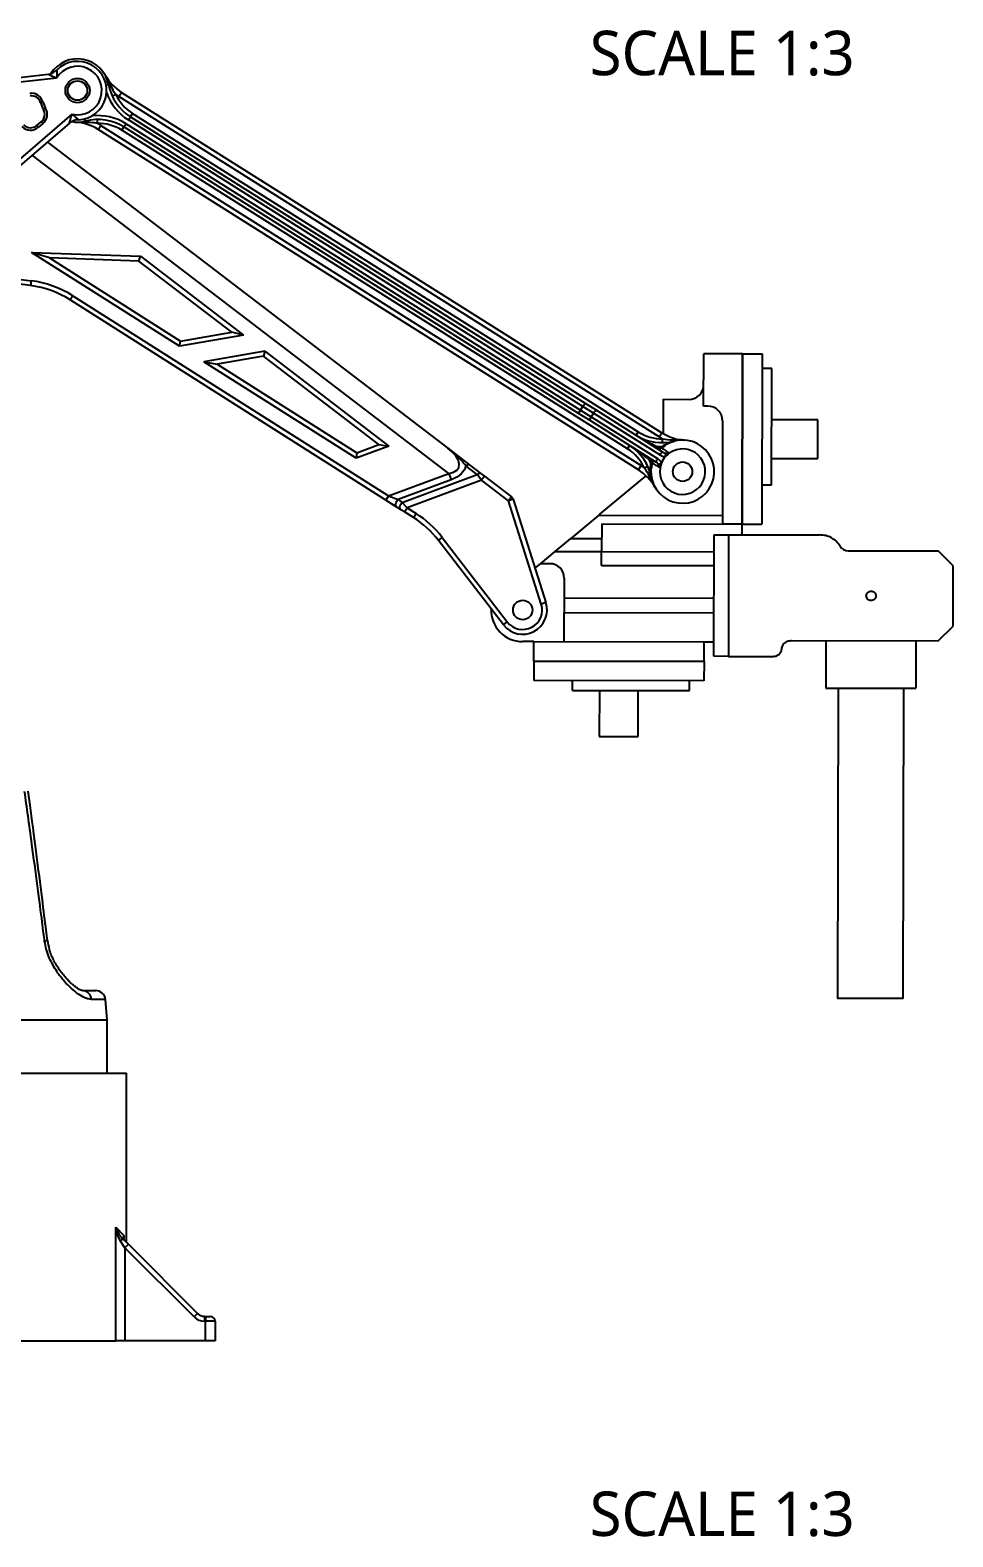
# Model space of a CAD drawing. Extents: x 0.3 to 19.3, y 0 to 10.9.
# Drawn here: x 1.95 to 4.439, y 1.942 to 6.007 of the extents above; entities that cross this region are included whole.
import ezdxf

# ---------------------------------------------------------------- set-up
doc = ezdxf.new("R2010")
doc.units = 0
doc.header["$LTSCALE"] = 0.5
doc.header["$MEASUREMENT"] = 0
for name, color, linetype in [('ANNOTATION_TEXT', 7, 'CONTINUOUS'), ('TANGENT_LINES', 7, 'CONTINUOUS'), ('VISIBLE', 7, 'CONTINUOUS')]:
    doc.layers.add(name, color=color, linetype=linetype)
doc.styles.add('ONSHAPE-STANDARD-VIEW-LABE', font='NotoSans-Regular.ttf', dxfattribs={"height": 0.12})

msp = doc.modelspace()

# ---------------------------------------------------------------- linework, layer by layer
at = {"layer": 'TANGENT_LINES'}
for p, q in [((2.0216, 5.8775), (1.2229, 5.7886)), ((2.1555, 5.8589), (2.1619, 5.8601)), ((1.9844, 5.8139), (1.9782, 5.8119)), ((2.1717, 5.8295), (2.1813, 5.8339)), ((2.19, 5.8279), (2.197, 5.839)), ((3.6473, 4.9097), (2.19, 5.8279)), ((1.7498, 5.5098), (2.064, 5.7801)), ((1.9922, 5.7962), (1.9864, 5.793)), ((2.2153, 5.7647), (2.2209, 5.7736)), ((2.2209, 5.7736), (2.2265, 5.7825)), ((2.2265, 5.7825), (3.5906, 4.923)), ((1.973, 5.7451), (1.9688, 5.7501)), ((1.9849, 5.7553), (1.973, 5.7451)), ((1.9849, 5.7553), (1.9806, 5.7603)), ((2.0999, 5.7617), (2.0982, 5.768)), ((2.1319, 5.7555), (2.1317, 5.766)), ((2.1341, 5.7391), (2.141, 5.7502)), ((2.141, 5.7502), (3.5984, 4.832)), ((2.1978, 5.737), (2.2034, 5.7458)), ((3.5619, 4.8774), (2.1978, 5.737)), ((2.2034, 5.7458), (2.209, 5.7547)), ((2.209, 5.7547), (3.4353, 4.982)), ((3.4416, 4.992), (2.2153, 5.7647)), ((3.0794, 4.8112), (1.9561, 5.67)), ((1.8158, 5.3488), (1.9534, 5.3309)), ((1.9534, 5.3309), (1.9517, 5.3179)), ((2.0656, 5.2903), (2.0586, 5.2793)), ((2.0656, 5.2903), (2.9166, 4.7503)), ((3.4416, 4.992), (3.4472, 5.0009)), ((3.4298, 4.9731), (3.4353, 4.982)), ((3.4353, 4.982), (3.4416, 4.992)), ((3.4353, 4.982), (3.4641, 4.9639)), ((3.4704, 4.9739), (3.4416, 4.992)), ((3.4704, 4.9739), (3.4641, 4.9639)), ((3.4641, 4.9639), (3.6429, 4.8512)), ((3.6492, 4.8612), (3.4704, 4.9739)), ((3.585, 4.9141), (3.5906, 4.923)), ((3.6473, 4.9097), (3.6543, 4.9208)), ((3.5619, 4.8774), (3.5675, 4.8863)), ((3.6398, 4.8842), (3.6377, 4.8809)), ((3.6398, 4.8842), (3.644, 4.8816)), ((3.644, 4.8816), (3.6419, 4.8782)), ((3.6523, 4.882), (3.6547, 4.8792)), ((3.6539, 4.8834), (3.6562, 4.8805)), ((3.6566, 4.8939), (3.6565, 4.9044)), ((3.6202, 4.8531), (3.6181, 4.8498)), ((3.6223, 4.8471), (3.6181, 4.8498)), ((3.6244, 4.8505), (3.6223, 4.8471)), ((3.629, 4.8385), (3.6255, 4.8395)), ((2.9166, 4.7503), (3.0794, 4.8112)), ((2.9543, 4.733), (3.156, 4.8084)), ((3.0794, 4.8112), (3.0859, 4.7938)), ((3.156, 4.8084), (3.1255, 4.8317)), ((3.1679, 4.7931), (3.156, 4.8084)), ((3.1759, 4.8035), (3.1679, 4.7931)), ((3.5914, 4.8209), (3.5984, 4.832)), ((3.6071, 4.826), (3.6166, 4.8304)), ((3.6249, 4.8374), (3.6285, 4.8365)), ((3.0859, 4.7938), (2.9428, 4.7403)), ((3.1679, 4.7931), (2.9674, 4.7181)), ((3.2406, 4.7375), (3.1679, 4.7931)), ((2.9166, 4.7503), (2.9096, 4.7392)), ((2.9166, 4.7503), (2.9428, 4.7403)), ((2.9428, 4.7403), (2.9543, 4.733)), ((2.9543, 4.733), (2.9674, 4.7181)), ((2.9604, 4.707), (2.9674, 4.7181)), ((2.9674, 4.7181), (2.9915, 4.7028)), ((3.2486, 4.7479), (3.2406, 4.7375)), ((3.2531, 4.7415), (3.2406, 4.7375)), ((3.3292, 4.4584), (3.2406, 4.7375)), ((2.9844, 4.6917), (2.9915, 4.7028)), ((3.0517, 4.6303), (3.0621, 4.6383)), ((3.0621, 4.6383), (3.2376, 4.4105)), ((3.8346, 4.6456), (3.834, 4.3175)), ((3.3417, 4.4624), (3.3292, 4.4584)), ((3.2272, 4.4025), (3.2376, 4.4105)), ((1.9894, 3.5494), (1.9971, 3.5504)), ((2.1533, 3.3919), (2.1159, 3.3919)), ((2.1811, 2.471), (2.1811, 2.7776)), ((2.1811, 2.7776), (2.2028, 2.7549)), ((2.206, 2.7219), (2.1945, 2.7392)), ((2.2028, 2.7549), (2.2028, 2.7465)), ((2.2059, 2.7405), (2.2028, 2.7456)), ((2.2153, 2.7312), (2.206, 2.7219)), ((2.3929, 2.535), (2.206, 2.7219)), ((2.206, 2.7219), (2.206, 2.471)), ((2.4022, 2.5443), (2.3929, 2.535)), ((2.4207, 2.5366), (2.4207, 2.5235)), ((2.423, 2.5235), (2.4207, 2.5235)), ((2.423, 2.5366), (2.423, 2.5235)), ((2.423, 2.471), (2.423, 2.5235)), ((2.4492, 2.5235), (2.423, 2.5235))]:
    msp.add_line(p, q, dxfattribs=at)
msp.add_circle((2.0781, 5.8442), 0.0328, dxfattribs=at)
for centre, radius, start, end in [((2.0781, 5.8442), 0.0656, 257.5709, 149.4786), ((2.286, 5.9117), 0.1304, 204.5318, 216.5952), ((1.9532, 5.8039), 0.0328, 17.8854, 96.3485), ((2.0781, 5.8442), 0.0984, 197.8854, 209.164), ((2.2908, 5.8846), 0.1417, 198.8192, 237.7855), ((2.267, 5.9501), 0.1444, 233.5753, 237.7855), ((2.2908, 5.8846), 0.1207, 204.8375, 237.7855), ((1.9635, 5.7802), 0.0328, 310.701, 29.164), ((2.1334, 5.6348), 0.1417, 57.7855, 96.7518), ((1.9516, 5.77), 0.0328, 224.2764, 310.701), ((2.1057, 6.2469), 0.489, 266.1208, 269.8712), ((2.107, 5.6279), 0.13, 78.9565, 91.0584), ((2.0641, 5.6281), 0.1444, 57.7855, 61.9957), ((2.1334, 5.6348), 0.1207, 57.7855, 90.7335), ((1.9179, 5.0576), 0.2756, 57.6013, 82.6013), ((3.655, 5.0251), 0.1207, 237.7855, 270.7335), ((3.655, 5.0251), 0.1417, 263.8698, 269.5587), ((3.7243, 5.0318), 0.1444, 237.7855, 241.9957), ((3.7103, 4.8158), 0.0881, 129.8306, 131.1956), ((3.7103, 4.8158), 0.0844, 129.8306, 131.1956), ((3.6814, 5.032), 0.13, 258.9565, 271.0584), ((3.6827, 4.413), 0.489, 86.1208, 89.8712), ((3.4975, 4.7753), 0.1207, 24.8375, 57.7855), ((3.4975, 4.7753), 0.1417, 26.0123, 31.7012), ((3.7103, 4.8158), 0.0881, 164.3754, 165.7404), ((3.7103, 4.8158), 0.0844, 164.3754, 165.7404), ((3.6291, 4.8237), 0.0202, 31.376, 58.5273), ((3.6281, 4.8271), 0.0283, 26.1724, 58.28), ((3.6646, 4.885), 0.0283, 237.291, 269.3986), ((3.6681, 4.8855), 0.0202, 237.0436, 264.195), ((3.5214, 4.7098), 0.1444, 53.5753, 57.7855), ((3.5024, 4.7483), 0.1304, 24.5318, 36.5952), ((2.8438, 4.4701), 0.2756, 37.6013, 57.6013), ((3.2791, 4.4425), 0.0525, 217.6013, 17.6013), ((2.2167, 2.7502), 0.0146, 161.2274, 198.0699), ((2.4207, 2.5629), 0.0394, 225, 270)]:
    msp.add_arc(centre, radius, start, end, dxfattribs=at)
for centre, major_axis, ratio, start_param, end_param in [((2.1722, 5.8621), (0.0103, 0.002), 0.401851, 9.424778, 10.42607), ((2.1026, 5.7515), (-0.0027, 0.0102), 0.401851, 11.565078, 12.566371), ((3.0056, 4.8676), (0.1012, -0.0397), 0.412822, 11.960462, 13.531258), ((3.1288, 4.823), (0.008, 0.0104), 0.646399, 12.566371, 13.752026), ((3.1592, 4.7997), (0.008, 0.0104), 0.646399, 0, 1.185656), ((2.0917, 3.3896), (0, -0.0262), 0.928264, 1.658063, 3.141593)]:
    msp.add_ellipse(centre, major_axis=major_axis, ratio=ratio, start_param=start_param, end_param=end_param, dxfattribs=at)
at = {"layer": 'TANGENT_LINES', "extrusion": (0, 0, -1)}
for centre, major_axis, ratio, start_param, end_param in [((3.4664, 4.9624), (-0.0056, -0.00888), 0.258819, 0, 1.570796), ((3.4727, 4.9724), (-0.0056, -0.00888), 0.258819, 1.570796, 3.141593), ((3.6858, 4.9084), (-0.0027, 0.0102), 0.401851, 9.424778, 10.42607), ((3.6452, 4.8497), (-0.0056, -0.00888), 0.258819, 0, 1.570796), ((3.6558, 4.8381), (-0.00946, -0.00456), 0.221468, 0.225608, 1.433012), ((3.6515, 4.8597), (-0.0056, -0.00888), 0.258819, 1.570796, 3.141593), ((3.6666, 4.8552), (0, -0.0105), 0.221468, 1.708581, 2.915985), ((3.0121, 4.8503), (0.1138, -0.0169), 0.553241, 12.593253, 13.351769), ((3.6162, 4.7979), (0.0103, 0.002), 0.401851, 11.565078, 12.566371), ((2.9461, 4.7316), (-0.007, -0.0111), 0.623574, 0, 2.011383), ((2.9576, 4.7243), (-0.007, -0.0111), 0.623574, 0, 2.011383), ((2.1887, 2.7392), (0.00928, 0.00928), 0.326442, 12.566371, 13.821631)]:
    msp.add_ellipse(centre, major_axis=major_axis, ratio=ratio, start_param=start_param, end_param=end_param, dxfattribs=at)
at = {"layer": 'TANGENT_LINES'}
for points, knots in [([(2.0221, 5.8996), (2.0221, 5.8995), (2.0221, 5.8995), (2.0222, 5.8985), (2.0222, 5.8983), (2.0222, 5.8948), (2.0223, 5.8935), (2.0221, 5.8865), (2.0219, 5.8828), (2.0218, 5.8804), (2.0217, 5.8795), (2.0216, 5.8778), (2.0216, 5.8776), (2.0216, 5.8775), (2.0216, 5.8775)], [0, 0, 0, 0, 0.01291, 0.082501, 0.126558, 0.253955, 0.346198, 0.532348, 0.67871, 0.782892, 0.856501, 0.947328, 0.978156, 1, 1, 1, 1]), ([(2.0216, 5.8775), (2.0216, 5.8775), (2.0215, 5.8775), (2.0213, 5.8776), (2.019, 5.8785), (2.0168, 5.8793), (2.0125, 5.8811), (2.0052, 5.8846), (2.0037, 5.8853), (1.9999, 5.8873), (1.9995, 5.8876), (1.9986, 5.8881), (1.9985, 5.8881), (1.9985, 5.8881)], [0, 0, 0, 0, 0.021373, 0.051579, 0.157651, 0.267728, 0.422081, 0.61973, 0.71945, 0.858254, 0.91934, 0.985826, 1, 1, 1, 1]), ([(2.1525, 5.8859), (2.1525, 5.8858), (2.1527, 5.8856), (2.1568, 5.8783), (2.1632, 5.8658), (2.1673, 5.8575)], [0, 0, 0, 0, 0.051453, 0.374687, 1, 1, 1, 1]), ([(2.0561, 5.756), (2.0561, 5.756), (2.0561, 5.756), (2.0563, 5.757), (2.0565, 5.7575), (2.0576, 5.7617), (2.058, 5.7632), (2.0604, 5.771), (2.0621, 5.7753), (2.0629, 5.7775), (2.0639, 5.7798), (2.0639, 5.78), (2.064, 5.7801), (2.064, 5.7801)], [0, 0, 0, 0, 0.014174, 0.08066, 0.141746, 0.28055, 0.38027, 0.577919, 0.732272, 0.842349, 0.948421, 0.978627, 1, 1, 1, 1]), ([(2.064, 5.7801), (2.064, 5.7801), (2.0641, 5.78), (2.0642, 5.7799), (2.0655, 5.7788), (2.0662, 5.7782), (2.0681, 5.7767), (2.071, 5.7744), (2.0762, 5.7696), (2.0771, 5.7688), (2.0796, 5.7664), (2.0798, 5.7662), (2.0805, 5.7655), (2.0805, 5.7655), (2.0805, 5.7655)], [0, 0, 0, 0, 0.021844, 0.052672, 0.143499, 0.217108, 0.32129, 0.467652, 0.653802, 0.746045, 0.873442, 0.917499, 0.98709, 1, 1, 1, 1]), ([(3.1255, 4.8317), (3.1217, 4.8365), (3.114, 4.8461), (3.1015, 4.8587), (3.0884, 4.8702), (3.0783, 4.8782), (3.0769, 4.8792), (3.0767, 4.8793), (3.0767, 4.8794)], [0, 0, 0, 0, 0.2392, 0.474242, 0.714357, 0.908481, 0.971058, 1, 1, 1, 1]), ([(3.6181, 4.8498), (3.6145, 4.8527), (3.6072, 4.8585), (3.5952, 4.8675), (3.586, 4.8742), (3.5679, 4.8861), (3.5675, 4.8863), (3.5675, 4.8863)], [0, 0, 0, 0, 0.231692, 0.463429, 0.693829, 0.968857, 1, 1, 1, 1]), ([(3.585, 4.9141), (3.585, 4.9141), (3.5854, 4.9138), (3.6039, 4.9026), (3.614, 4.8973), (3.6272, 4.8903), (3.6356, 4.8862), (3.6398, 4.8842)], [0, 0, 0, 0, 0.031143, 0.306172, 0.536573, 0.767359, 1, 1, 1, 1]), ([(3.644, 4.8816), (3.6447, 4.8812), (3.6462, 4.8804), (3.6487, 4.8803), (3.6511, 4.8811), (3.6519, 4.8817), (3.6523, 4.882)], [0, 0, 0, 0, 0.266497, 0.533146, 0.795, 1, 1, 1, 1]), ([(3.6539, 4.8834), (3.6576, 4.8856), (3.6631, 4.8889), (3.665, 4.89), (3.6656, 4.8904)], [0, 0, 0, 0, 0.6705, 1, 1, 1, 1]), ([(3.6547, 4.8792), (3.6577, 4.8772), (3.664, 4.873), (3.6709, 4.8682), (3.6745, 4.8657)], [0, 0, 0, 0, 0.482175, 1, 1, 1, 1]), ([(3.6671, 4.8896), (3.6668, 4.8893), (3.6661, 4.8887), (3.665, 4.8878), (3.66, 4.8836), (3.6562, 4.8805)], [0, 0, 0, 0, 0.195318, 0.398585, 1, 1, 1, 1]), ([(3.6656, 4.8904), (3.6666, 4.8908), (3.6687, 4.8917), (3.6723, 4.8932), (3.6841, 4.8971), (3.6882, 4.8982), (3.6884, 4.8982), (3.6885, 4.8982)], [0, 0, 0, 0, 0.182231, 0.389348, 0.758459, 0.95902, 1, 1, 1, 1]), ([(3.6255, 4.8395), (3.6256, 4.8402), (3.6258, 4.8416), (3.6253, 4.8438), (3.6241, 4.8458), (3.6229, 4.8467), (3.6223, 4.8471)], [0, 0, 0, 0, 0.248094, 0.495974, 0.749356, 1, 1, 1, 1]), ([(3.6498, 4.8265), (3.646, 4.8286), (3.6387, 4.8328), (3.6322, 4.8366), (3.629, 4.8385)], [0, 0, 0, 0, 0.517825, 1, 1, 1, 1]), ([(3.6661, 4.8655), (3.667, 4.8654), (3.6692, 4.8652), (3.6724, 4.8654), (3.6742, 4.8655)], [0, 0, 0, 0, 0.437822, 1, 1, 1, 1]), ([(3.6359, 4.774), (3.6358, 4.7741), (3.6357, 4.7743), (3.6315, 4.7816), (3.6252, 4.7941), (3.6211, 4.8024)], [0, 0, 0, 0, 0.051453, 0.374687, 1, 1, 1, 1]), ([(3.6236, 4.8238), (3.6237, 4.8245), (3.6239, 4.8268), (3.6245, 4.8332), (3.6249, 4.8374)], [0, 0, 0, 0, 0.3295, 1, 1, 1, 1]), ([(3.6265, 4.7998), (3.6265, 4.7998), (3.6264, 4.8001), (3.6237, 4.8175), (3.6237, 4.822), (3.6236, 4.8238)], [0, 0, 0, 0, 0.055613, 0.625636, 1, 1, 1, 1]), ([(3.6285, 4.8365), (3.6273, 4.8318), (3.6258, 4.8255), (3.6254, 4.8241), (3.6252, 4.8232), (3.6251, 4.8228)], [0, 0, 0, 0, 0.601415, 0.804682, 1, 1, 1, 1]), ([(3.6498, 4.8268), (3.6491, 4.8285), (3.6479, 4.8314), (3.6468, 4.8333), (3.6463, 4.8342)], [0, 0, 0, 0, 0.562175, 1, 1, 1, 1]), ([(1.9894, 3.5494), (1.9877, 3.5633), (1.9824, 3.6049), (1.9547, 3.8154), (1.9415, 3.9098), (1.9355, 3.9527)], [0, 0, 0, 0, 0.214658, 0.643974, 1, 1, 1, 1]), ([(2.1159, 3.3919), (2.1131, 3.3922), (2.1072, 3.3927), (2.0976, 3.3961), (2.0797, 3.4061), (2.0607, 3.4218), (2.0419, 3.4407), (2.0229, 3.4655), (2.0119, 3.4835), (2.0015, 3.5042), (1.9936, 3.5256), (1.9908, 3.5414), (1.9894, 3.5494)], [0, 0, 0, 0, 0.064072, 0.133435, 0.232406, 0.34246, 0.457377, 0.579962, 0.681568, 0.786472, 0.89168, 1, 1, 1, 1]), ([(2.1945, 2.7392), (2.1914, 2.7452), (2.1859, 2.756), (2.1834, 2.7651), (2.1811, 2.7773), (2.1811, 2.7776), (2.1811, 2.7776)], [0, 0, 0, 0, 0.381104, 0.674643, 0.967893, 1, 1, 1, 1]), ([(2.1811, 2.7776), (2.1811, 2.7776), (2.1812, 2.7773), (2.1883, 2.7587), (2.1949, 2.7518), (2.198, 2.7485)], [0, 0, 0, 0, 0.037905, 0.534038, 1, 1, 1, 1]), ([(2.2028, 2.7549), (2.2028, 2.7549), (2.2028, 2.7547), (2.2026, 2.7519), (2.2025, 2.7494)], [0, 0, 0, 0, 0.128221, 1, 1, 1, 1])]:
    msp.add_open_spline(points, degree=3, knots=knots, dxfattribs=at)
at = {"layer": 'VISIBLE'}
for p, q in [((1.2394, 5.8037), (1.9985, 5.8881)), ((2.197, 5.839), (3.6543, 4.9208)), ((2.2209, 5.7736), (3.4472, 5.0009)), ((2.0561, 5.756), (1.7647, 5.5054)), ((1.9688, 5.7501), (1.9806, 5.7603)), ((3.5914, 4.8209), (2.1341, 5.7391)), ((3.4298, 4.9731), (2.2034, 5.7458)), ((1.9968, 5.705), (3.0767, 4.8794)), ((2.3532, 5.1545), (1.9543, 5.4076)), ((1.9543, 5.4076), (2.2482, 5.3971)), ((2.0022, 5.3928), (1.9543, 5.4076)), ((2.2436, 5.3841), (2.0022, 5.3928)), ((2.0022, 5.3928), (2.3559, 5.1683)), ((2.2436, 5.3841), (2.2482, 5.3971)), ((2.4945, 5.1923), (2.2436, 5.3841)), ((2.2482, 5.3971), (2.5263, 5.1845)), ((1.9517, 5.3179), (1.8187, 5.3352)), ((2.9096, 4.7392), (2.0586, 5.2793)), ((2.5263, 5.1845), (2.3532, 5.1545)), ((2.3532, 5.1545), (2.3559, 5.1683)), ((2.3559, 5.1683), (2.4945, 5.1923)), ((2.5263, 5.1845), (2.4945, 5.1923)), ((2.5831, 5.1411), (2.4191, 5.1126)), ((2.5797, 5.1271), (2.4549, 5.1055)), ((2.5831, 5.1411), (2.5797, 5.1271)), ((2.8912, 4.889), (2.5797, 5.1271)), ((2.5831, 5.1411), (2.918, 4.885)), ((3.767, 4.9928), (3.7673, 5.1336)), ((3.8723, 5.1334), (3.7673, 5.1336)), ((3.8714, 4.6741), (3.8723, 5.1334)), ((3.8723, 5.1334), (3.8714, 4.6741)), ((3.8723, 5.1334), (3.9248, 5.1333)), ((3.9248, 5.1333), (3.9239, 4.674)), ((2.4191, 5.1126), (2.4549, 5.1055)), ((2.8298, 4.852), (2.4191, 5.1126)), ((2.4549, 5.1055), (2.8313, 4.8666)), ((3.9509, 5.0939), (3.9247, 5.094)), ((3.9504, 4.779), (3.9509, 5.0939)), ((3.4472, 5.0009), (3.4783, 4.9813)), ((3.6581, 5.0111), (3.658, 4.9186)), ((3.6581, 5.0111), (3.7277, 5.0109)), ((3.4608, 4.9536), (3.4298, 4.9731)), ((3.4783, 4.9813), (3.6571, 4.8686)), ((3.7788, 4.9928), (3.767, 4.9928)), ((3.6396, 4.8409), (3.4608, 4.9536)), ((3.8181, 4.9533), (3.8176, 4.6742)), ((4.0754, 4.9559), (3.9507, 4.9561)), ((4.0752, 4.8509), (4.0754, 4.9559)), ((2.918, 4.885), (2.8298, 4.852)), ((2.8313, 4.8666), (2.8912, 4.889)), ((2.8912, 4.889), (2.918, 4.885)), ((3.0767, 4.8794), (3.1368, 4.8334)), ((2.8313, 4.8666), (2.8298, 4.852)), ((3.6745, 4.8657), (3.6742, 4.8655)), ((3.9505, 4.8511), (4.0752, 4.8509)), ((3.1368, 4.8334), (3.1672, 4.8102)), ((3.1672, 4.8102), (3.1759, 4.8035)), ((3.1759, 4.8035), (3.2486, 4.7479)), ((3.4874, 4.7013), (3.6118, 4.805)), ((3.6513, 4.833), (3.6498, 4.8268)), ((3.6498, 4.8268), (3.6498, 4.8265)), ((3.9504, 4.779), (3.9241, 4.779)), ((2.9096, 4.7392), (2.939, 4.7205)), ((2.9505, 4.7132), (2.939, 4.7205)), ((3.2531, 4.7415), (3.3417, 4.4624)), ((2.9604, 4.707), (2.9505, 4.7132)), ((2.9844, 4.6917), (2.9604, 4.707)), ((3.484, 4.6984), (3.4086, 4.6356)), ((3.4874, 4.7013), (3.484, 4.6985)), ((3.484, 4.6985), (3.4874, 4.6984)), ((3.4874, 4.6984), (3.4874, 4.7013)), ((3.4874, 4.6984), (3.8177, 4.6978)), ((3.3662, 4.6002), (3.4086, 4.6356)), ((3.4086, 4.6356), (3.4921, 4.6354)), ((3.4922, 4.6748), (3.492, 4.6)), ((3.4922, 4.6748), (3.8176, 4.6742)), ((3.7947, 4.3176), (3.7953, 4.6457)), ((3.7953, 4.6457), (3.8346, 4.6456)), ((3.8714, 4.6741), (3.8176, 4.6742)), ((3.8346, 4.6456), (4.0799, 4.6451)), ((3.8714, 4.6455), (3.8714, 4.6741)), ((3.8714, 4.6741), (3.9239, 4.674)), ((3.2272, 4.4025), (3.0517, 4.6303)), ((3.3269, 4.5675), (3.3662, 4.6002)), ((3.3662, 4.6002), (3.492, 4.6)), ((3.492, 4.5629), (3.492, 4.6)), ((3.492, 4.6), (3.7952, 4.5995)), ((4.1574, 4.6023), (4.4002, 4.6019)), ((4.4395, 4.5625), (4.4002, 4.6019)), ((3.3122, 4.5553), (3.3269, 4.5675)), ((3.3518, 4.5675), (3.3269, 4.5675)), ((3.492, 4.5629), (3.7951, 4.5624)), ((4.4395, 4.5625), (4.4392, 4.3984)), ((3.3911, 4.528), (3.391, 4.4751)), ((3.391, 4.4751), (3.7949, 4.4744)), ((3.391, 4.4751), (3.391, 4.4358)), ((3.3908, 4.357), (3.391, 4.4358)), ((3.391, 4.4358), (3.7949, 4.435)), ((4.3997, 4.3591), (4.4392, 4.3984)), ((3.3089, 4.3572), (3.279, 4.3572)), ((3.3088, 4.3047), (3.3089, 4.3572)), ((3.3089, 4.3572), (3.7682, 4.3563)), ((3.7682, 4.3563), (3.7947, 4.3563)), ((3.7682, 4.3038), (3.7682, 4.3563)), ((4.0039, 4.3598), (4.3997, 4.3591)), ((4.0972, 4.3597), (4.0969, 4.2317)), ((4.34, 4.3592), (4.3397, 4.2313)), ((3.834, 4.3175), (3.7947, 4.3176)), ((3.834, 4.3175), (3.9519, 4.3173)), ((3.3088, 4.3047), (3.3087, 4.2522)), ((3.3088, 4.3047), (3.7682, 4.3038)), ((3.7682, 4.3038), (3.3088, 4.3047)), ((3.7682, 4.3038), (3.7681, 4.2513)), ((3.7681, 4.2513), (3.3087, 4.2522)), ((3.4137, 4.2257), (3.4137, 4.252)), ((3.7286, 4.2252), (3.7287, 4.2514)), ((4.0969, 4.2317), (4.3397, 4.2313)), ((4.1298, 4.2317), (4.1281, 3.3944)), ((4.3052, 3.394), (4.3069, 4.2313)), ((3.4137, 4.2257), (3.7286, 4.2252)), ((3.4859, 4.2256), (3.4856, 4.1009)), ((3.5906, 4.1008), (3.5908, 4.2254)), ((3.4856, 4.1009), (3.5906, 4.1008)), ((2.0914, 3.4159), (2.0914, 3.4159)), ((2.0917, 3.4159), (2.1271, 3.4159)), ((2.158, 3.3371), (2.1533, 3.3919)), ((4.3052, 3.394), (4.1281, 3.3944)), ((1.7879, 3.3371), (2.158, 3.3371)), ((2.158, 3.1928), (2.158, 3.3371)), ((1.4547, 3.1928), (2.2105, 3.1928)), ((2.2105, 2.7359), (2.2105, 3.1928)), ((2.198, 2.7485), (2.2153, 2.7312)), ((2.2031, 2.745), (2.2027, 2.7465)), ((2.2153, 2.7312), (2.4022, 2.5443)), ((2.4207, 2.5366), (2.423, 2.5366)), ((2.423, 2.5366), (2.4361, 2.5366)), ((2.4492, 2.5235), (2.4492, 2.471)), ((1.4547, 2.471), (2.1811, 2.471)), ((2.206, 2.471), (2.1811, 2.471)), ((2.423, 2.471), (2.206, 2.471)), ((2.4492, 2.471), (2.423, 2.471))]:
    msp.add_line(p, q, dxfattribs=at)
at = {"layer": 'VISIBLE', "flags": 128}
msp.add_lwpolyline([(2.0914, 3.4159), (2.0914, 3.4159), (2.0901, 3.4161), (2.0872, 3.417), (2.083, 3.419), (2.0782, 3.4218)], dxfattribs=at)
at = {"layer": 'VISIBLE'}
for centre in [(2.0781, 5.8442), (3.7103, 4.8158), (3.2791, 4.4425)]:
    msp.add_circle(centre, 0.0262, dxfattribs=at)
for centre, radius, start, end in [((1.9942, 5.9273), 0.0394, 276.3485, 315.2909), ((2.0781, 5.8442), 0.0853, 10.7714, 147.7379), ((2.0781, 5.8442), 0.0787, 271.7586, 135.2909), ((2.267, 5.9501), 0.1312, 209.282, 237.7855), ((2.2908, 5.8846), 0.1312, 190.7714, 237.7855), ((1.9532, 5.8039), 0.0262, 17.8854, 96.3485), ((2.0781, 5.8442), 0.105, 197.8854, 209.164), ((1.9635, 5.7802), 0.0262, 310.701, 29.164), ((1.9516, 5.77), 0.0262, 224.2764, 310.701), ((2.0817, 5.7261), 0.0394, 91.7586, 130.701), ((2.0781, 5.8442), 0.0853, 259.3115, 284.7996), ((2.0641, 5.6281), 0.1312, 57.7855, 86.289), ((2.1334, 5.6348), 0.1312, 57.7855, 104.7996), ((1.9179, 5.0576), 0.2625, 57.6013, 82.6013), ((3.7278, 5.0503), 0.0394, 269.8956, 359.8956), ((3.7788, 4.9534), 0.0394, 359.8956, 89.8956), ((3.7243, 5.0318), 0.1312, 237.7855, 266.289), ((3.4975, 4.7753), 0.1312, 10.7714, 57.7855), ((3.655, 5.0251), 0.1312, 237.7855, 284.7996), ((3.7103, 4.8158), 0.0853, 176.6174, 118.9536), ((3.7103, 4.8158), 0.0614, 169.9582, 125.6128), ((3.7103, 4.8158), 0.0614, 131.8367, 163.7342), ((3.5214, 4.7098), 0.1312, 29.282, 57.7855), ((3.2406, 4.7375), 0.0131, 17.6013, 52.6013), ((2.8438, 4.4701), 0.2625, 37.6013, 57.6013), ((4.1574, 4.6286), 0.0262, 212.288, 269.8956), ((3.3518, 4.5281), 0.0394, 359.8956, 89.8956), ((3.2791, 4.4425), 0.0853, 177.8862, 269.8956), ((3.2791, 4.4425), 0.0656, 217.6013, 17.6013), ((2.1493, 3.5698), 0.1532, 187.2796, 196.0353), ((2.1511, 3.5701), 0.1551, 187.2948, 195.9487), ((2.1271, 3.3896), 0.0262, 5, 90), ((2.4207, 2.5629), 0.0262, 225, 270), ((2.4361, 2.5235), 0.0131, 0, 90)]:
    msp.add_arc(centre, radius, start, end, dxfattribs=at)
for start_param, end_param in [(0.181755, 0.306543), (12.384615, 12.748126), (12.259828, 12.384615)]:
    msp.add_ellipse((3.7056, 4.8187), major_axis=(-0.0475, 0.03), ratio=0.995233, start_param=start_param, end_param=end_param, dxfattribs=at)
for points, knots in [([(3.6547, 4.8792), (3.6541, 4.8788), (3.6528, 4.8777), (3.6492, 4.8764), (3.6453, 4.8765), (3.643, 4.8777), (3.6419, 4.8782)], [0, 0, 0, 0, 0.207226, 0.470269, 0.735904, 1, 1, 1, 1]), ([(3.6671, 4.8896), (3.6669, 4.8896), (3.6664, 4.8898), (3.6657, 4.8904), (3.6656, 4.8904), (3.6656, 4.8904)], [0, 0, 0, 0, 0.420402, 0.856795, 1, 1, 1, 1]), ([(3.669, 4.8904), (3.6688, 4.8903), (3.6684, 4.8901), (3.6677, 4.8897), (3.6675, 4.8896), (3.6672, 4.8896), (3.6671, 4.8896), (3.6671, 4.8896)], [0, 0, 0, 0, 0.282665, 0.55814, 0.734829, 0.900833, 1, 1, 1, 1]), ([(3.6244, 4.8505), (3.6253, 4.8498), (3.6271, 4.8484), (3.6289, 4.8453), (3.6297, 4.8419), (3.6292, 4.8396), (3.629, 4.8385)], [0, 0, 0, 0, 0.248474, 0.500746, 0.74934, 1, 1, 1, 1]), ([(3.6742, 4.8655), (3.6738, 4.8653), (3.6728, 4.8646), (3.6707, 4.8627), (3.6693, 4.8615)], [0, 0, 0, 0, 0.364628, 1, 1, 1, 1]), ([(3.6236, 4.8238), (3.6237, 4.8238), (3.6237, 4.8238), (3.6246, 4.8234), (3.6249, 4.823), (3.6251, 4.8228)], [0, 0, 0, 0, 0.143275, 0.588999, 1, 1, 1, 1]), ([(3.6251, 4.8228), (3.6251, 4.8228), (3.6251, 4.8227), (3.6251, 4.8225), (3.6252, 4.8218), (3.6251, 4.8212), (3.6251, 4.8208)], [0, 0, 0, 0, 0.13135, 0.307375, 0.603175, 1, 1, 1, 1]), ([(4.1352, 4.6146), (4.1319, 4.6193), (4.1252, 4.6285), (4.1121, 4.638), (4.097, 4.6441), (4.0857, 4.6448), (4.0799, 4.6451)], [0, 0, 0, 0, 0.254323, 0.5, 0.745677, 1, 1, 1, 1]), ([(4.2317, 4.4806), (4.2317, 4.4822), (4.2312, 4.4856), (4.2283, 4.4899), (4.2242, 4.493), (4.2191, 4.494), (4.214, 4.4932), (4.2098, 4.4903), (4.2067, 4.4862), (4.2057, 4.4811), (4.2065, 4.476), (4.2093, 4.4718), (4.2135, 4.4687), (4.2185, 4.4677), (4.2236, 4.4685), (4.2279, 4.4713), (4.231, 4.4755), (4.2316, 4.4789), (4.2317, 4.4806)], [0, 0, 0, 0, 0.062525, 0.125004, 0.187549, 0.250004, 0.312549, 0.375004, 0.437549, 0.500004, 0.562549, 0.625004, 0.687549, 0.750004, 0.812549, 0.875004, 0.937525, 1, 1, 1, 1]), ([(3.9779, 4.3372), (3.9779, 4.3375), (3.978, 4.3387), (3.9797, 4.3469), (3.9846, 4.3529), (3.9859, 4.3543), (3.9925, 4.3588), (3.9998, 4.3599), (4.0027, 4.3598), (4.0039, 4.3598)], [0, 0, 0, 0, 0.071062, 0.256408, 0.432139, 0.5207, 0.696961, 0.872781, 1, 1, 1, 1]), ([(3.9519, 4.3173), (3.9555, 4.3175), (3.962, 4.3178), (3.9688, 4.321), (3.9742, 4.3262), (3.977, 4.3322), (3.9776, 4.3356), (3.9779, 4.3372)], [0, 0, 0, 0, 0.238219, 0.439471, 0.641382, 0.832527, 1, 1, 1, 1]), ([(1.9971, 3.5504), (1.9948, 3.5688), (1.9884, 3.6205), (1.9602, 3.8411), (1.9494, 3.9205), (1.9449, 3.954)], [0, 0, 0, 0, 0.243613, 0.681965, 1, 1, 1, 1]), ([(2.0782, 3.4218), (2.0781, 3.4219), (2.0775, 3.4223), (2.0704, 3.4272), (2.0637, 3.4329), (2.0552, 3.4407), (2.0466, 3.45), (2.0377, 3.4604), (2.0284, 3.4728), (2.0201, 3.4858), (2.0127, 3.4995), (2.0069, 3.5123), (2.0028, 3.5248), (2.0022, 3.5269), (2.002, 3.5275)], [0, 0, 0, 0, 0.021883, 0.095914, 0.177401, 0.265333, 0.358599, 0.455751, 0.55871, 0.661888, 0.764589, 0.866065, 0.958955, 1, 1, 1, 1]), ([(2.2027, 2.7465), (2.2027, 2.7466), (2.2026, 2.7471), (2.2025, 2.7484), (2.2025, 2.7493)], [0, 0, 0, 0, 0.336427, 1, 1, 1, 1]), ([(2.2059, 2.7406), (2.2059, 2.7406), (2.2057, 2.7407), (2.2037, 2.7434), (2.2033, 2.7445), (2.2031, 2.745)], [0, 0, 0, 0, 0.12627, 0.626218, 1, 1, 1, 1])]:
    msp.add_open_spline(points, degree=3, knots=knots, dxfattribs=at)

# ---------------------------------------------------------------- texts
at = {"layer": 'ANNOTATION_TEXT', "color": 7, "char_height": 0.12, "attachment_point": 2, "style": 'ONSHAPE-STANDARD-VIEW-LABE'}
for insert in [(3.8172, 6.0055), (3.8172, 2.064)]:
    msp.add_mtext('SCALE 1:3', dxfattribs=dict(at, insert=insert))

doc.saveas('drawing.dxf')
